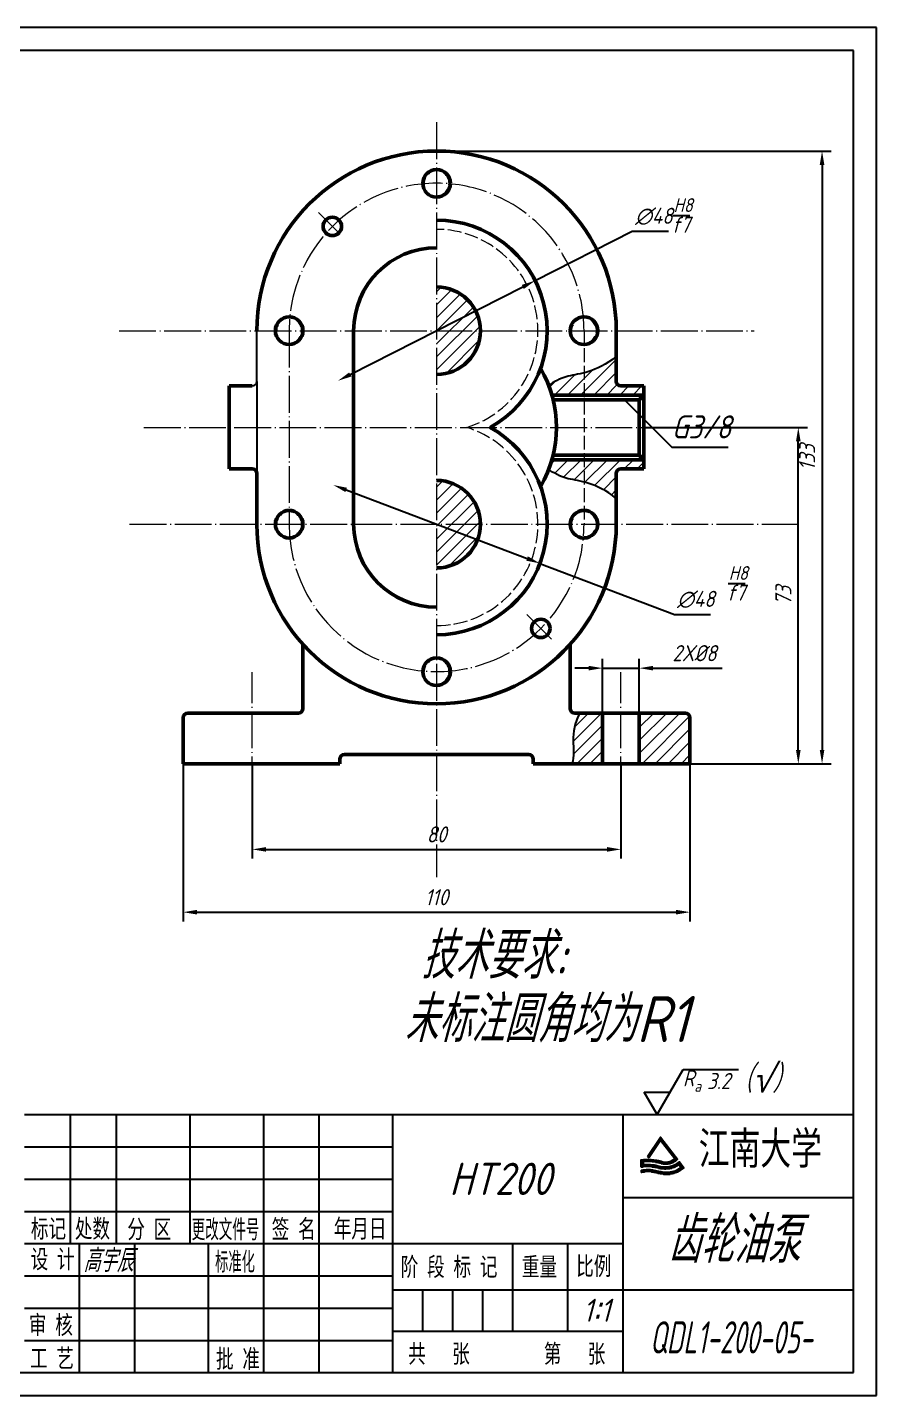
# Model space of a CAD drawing. Header units: millimetres. Extents: x 0 to 420, y 0 to 297.
# Drawn here: x 235.7 to 420, y 0 to 297 of the extents above; entities that cross this region are included whole.
import ezdxf
from ezdxf.enums import TextEntityAlignment as Align

# ---------------------------------------------------------------- set-up
doc = ezdxf.new("R2010")
doc.units = ezdxf.units.MM
doc.linetypes.add('点画线-25', pattern=[9.8, 8, -0.8, 0.2, -0.8])
doc.linetypes.add('虚线-25', pattern=[3.8, 3, -0.8])
for name, color, linetype, lineweight in [('剖面符号', 6, 'Continuous', 20), ('粗实线', 7, 'Continuous', 50), ('细点画线', 1, '点画线-25', 20), ('细虚线', 2, '虚线-25', 20)]:
    doc.layers.add(name, color=color, linetype=linetype, lineweight=lineweight)
for name, color, linetype in [('图框标题栏-文字', 4, 'Continuous'), ('图框标题栏-粗线', 7, 'Continuous'), ('图框标题栏-细线', 3, 'Continuous'), ('尺寸', 2, 'Continuous'), ('文字及注释', 4, 'Continuous'), ('波浪线', 3, 'Continuous')]:
    doc.layers.add(name, color=color, linetype=linetype)
doc.styles.add('工程字', font='gbeitc.shx', dxfattribs={"bigfont": 'gbcbig.shx'})
doc.styles.add('长仿宋字', font='simfang.ttf', dxfattribs={"width": 0.7})
doc.dimstyles.new('GB', dxfattribs={"dimtxt": 3.5, "dimasz": 3, "dimexe": 2, "dimexo": 0, "dimgap": 1.5, "dimtad": 1, "dimdec": 3, "dimdsep": 46, "dimtxsty": '工程字', "dimcen": 0, "dimclrd": 256, "dimclre": 256, "dimclrt": 256, "dimadec": 1, "dimazin": 2, "dimtp": 0.21, "dimtm": 0.25, "dimtfac": 0.7, "dimtdec": 3, "dimtmove": 0, "dimatfit": 3, "dimfxl": 1, "dimtzin": 0, "dimlwd": -1, "dimlwe": -1, "dimarcsym": 0})
doc.dimstyles.new('GB$3', dxfattribs={"dimtxt": 3.5, "dimasz": 3, "dimexe": 2, "dimexo": 0, "dimgap": 1.5, "dimtad": 1, "dimtoh": 1, "dimdec": 3, "dimdsep": 46, "dimtxsty": '工程字', "dimcen": 0, "dimclrd": 256, "dimclre": 256, "dimclrt": 256, "dimadec": 1, "dimazin": 2, "dimtp": 0.21, "dimtm": 0.25, "dimtfac": 0.7, "dimtdec": 3, "dimtmove": 0, "dimatfit": 2, "dimfxl": 1, "dimtzin": 0, "dimlwd": -1, "dimlwe": -1, "dimarcsym": 0})
pattern_1 = [(45, (0, 0), (-1.414214, 1.414214), [])]

# ---------------------------------------------------------------- blocks, each defined once
blk = doc.blocks.new('标题栏填写')
at = {"layer": '文字及注释', "style": '工程字'}
for tag, height, p in [('材料', 7, (103.3, 38.56)), ('名称', 10, (153.9, 23.81)), ('设计', 5, (18.2, 21.83)), ('比例', 5, (124.2, 11.04)), ('图号', 7, (153.44, 4.15))]:
    blk.add_attdef(tag, text='', height=height, dxfattribs=at).set_placement(p, align=Align.CENTER)
blk = doc.blocks.new('*D21')
at = {"layer": 'Defpoints', "color": 0, "transparency": 16777216}
for p in [(324.48, 270.16), (379.48, 137.16), (408.15, 137.16)]:
    blk.add_point(p, dxfattribs=at)
at = {"layer": '尺寸', "transparency": 16777216}
for p, q in [((324.48, 270.16), (410.15, 270.16)), ((408.15, 267.16), (408.15, 140.16)), ((379.48, 137.16), (410.15, 137.16))]:
    blk.add_line(p, q, dxfattribs=at)
for points in [[(407.65, 267.16), (408.65, 267.16), (408.15, 270.16)], [(407.65, 140.16), (408.65, 140.16), (408.15, 137.16)]]:
    blk.add_solid(points, dxfattribs=at)
at = {"layer": '尺寸', "transparency": 16777216, "insert": (404.9, 203.66), "char_height": 3.5, "attachment_point": 5, "rotation": 90, "style": '工程字'}
blk.add_mtext('133', dxfattribs=at)
blk = doc.blocks.new('*D22')
at = {"layer": 'Defpoints', "color": 0, "transparency": 16777216}
for p in [(369.48, 210.16), (403, 210.16), (379.48, 137.16)]:
    blk.add_point(p, dxfattribs=at)
at = {"layer": '尺寸', "transparency": 16777216}
for p, q in [((369.48, 210.16), (405, 210.16)), ((403, 140.16), (403, 207.16)), ((379.48, 137.16), (405, 137.16))]:
    blk.add_line(p, q, dxfattribs=at)
for points in [[(402.5, 207.16), (403.5, 207.16), (403, 210.16)], [(402.5, 140.16), (403.5, 140.16), (403, 137.16)]]:
    blk.add_solid(points, dxfattribs=at)
at = {"layer": '尺寸', "transparency": 16777216, "insert": (399.75, 173.66), "char_height": 3.5, "attachment_point": 5, "rotation": 90, "style": '工程字'}
blk.add_mtext('73', dxfattribs=at)
blk = doc.blocks.new('*D23')
at = {"layer": 'Defpoints', "color": 0, "transparency": 16777216}
for p in [(269.48, 137.16), (379.48, 137.16), (379.48, 104.94)]:
    blk.add_point(p, dxfattribs=at)
at = {"layer": '尺寸', "transparency": 16777216}
for p, q in [((269.48, 137.16), (269.48, 102.94)), ((379.48, 137.16), (379.48, 102.94)), ((272.48, 104.94), (376.48, 104.94))]:
    blk.add_line(p, q, dxfattribs=at)
for points in [[(272.48, 105.44), (272.48, 104.44), (269.48, 104.94)], [(376.48, 105.44), (376.48, 104.44), (379.48, 104.94)]]:
    blk.add_solid(points, dxfattribs=at)
at = {"layer": '尺寸', "transparency": 16777216, "insert": (324.48, 108.19), "char_height": 3.5, "attachment_point": 5, "style": '工程字'}
blk.add_mtext('110', dxfattribs=at)
blk = doc.blocks.new('*D24')
at = {"layer": 'Defpoints', "color": 0, "transparency": 16777216}
for p in [(284.48, 137.16), (364.48, 137.16), (364.48, 118.57)]:
    blk.add_point(p, dxfattribs=at)
at = {"layer": '尺寸', "transparency": 16777216}
for p, q in [((284.48, 137.16), (284.48, 116.57)), ((364.48, 137.16), (364.48, 116.57)), ((287.48, 118.57), (361.48, 118.57))]:
    blk.add_line(p, q, dxfattribs=at)
for points in [[(287.48, 119.07), (287.48, 118.07), (284.48, 118.57)], [(361.48, 119.07), (361.48, 118.07), (364.48, 118.57)]]:
    blk.add_solid(points, dxfattribs=at)
at = {"layer": '尺寸', "transparency": 16777216, "insert": (324.48, 121.82), "char_height": 3.5, "attachment_point": 5, "style": '工程字'}
blk.add_mtext('80', dxfattribs=at)
blk = doc.blocks.new('*D25')
at = {"layer": 'Defpoints', "color": 0, "transparency": 16777216}
for p in [(368.48, 157.91), (360.48, 148.16), (368.48, 148.16)]:
    blk.add_point(p, dxfattribs=at)
at = {"layer": '尺寸', "transparency": 16777216}
for p, q in [((357.48, 157.91), (354.48, 157.91)), ((360.48, 148.16), (360.48, 159.91)), ((360.48, 157.91), (368.48, 157.91)), ((368.48, 148.16), (368.48, 159.91)), ((371.48, 157.91), (386.45, 157.91))]:
    blk.add_line(p, q, dxfattribs=at)
for points in [[(357.48, 158.41), (357.48, 157.41), (360.48, 157.91)], [(371.48, 158.41), (371.48, 157.41), (368.48, 157.91)]]:
    blk.add_solid(points, dxfattribs=at)
at = {"layer": '尺寸', "transparency": 16777216, "insert": (380.46, 161.16), "char_height": 3.5, "attachment_point": 5, "style": '工程字'}
blk.add_mtext('2X%%C8', dxfattribs=at)
blk = doc.blocks.new('*D27')
at = {"layer": 'Defpoints', "color": 0, "transparency": 16777216}
for p in [(345.88, 242.02), (303.08, 220.29)]:
    blk.add_point(p, dxfattribs=at)
at = {"layer": '尺寸', "transparency": 16777216}
for p, q in [((345.88, 242.02), (366.97, 252.73)), ((366.97, 252.73), (374.82, 252.73)), ((305.75, 221.65), (343.2, 240.66))]:
    blk.add_line(p, q, dxfattribs=at)
for points in [[(342.98, 241.11), (343.43, 240.22), (345.88, 242.02)], [(305.53, 222.1), (305.98, 221.21), (303.08, 220.29)]]:
    blk.add_solid(points, dxfattribs=at)
at = {"layer": '尺寸', "transparency": 16777216, "insert": (371.65, 255.98), "char_height": 3.5, "attachment_point": 5, "style": '工程字'}
blk.add_mtext('∅48', dxfattribs=at)
blk = doc.blocks.new('*D28')
at = {"layer": 'Defpoints', "color": 0, "transparency": 16777216}
for p in [(302.04, 197.67), (346.92, 180.65)]:
    blk.add_point(p, dxfattribs=at)
at = {"layer": '尺寸', "transparency": 16777216}
for p, q in [((304.84, 196.61), (344.11, 181.71)), ((346.92, 180.65), (376.09, 169.58)), ((376.09, 169.58), (383.94, 169.58))]:
    blk.add_line(p, q, dxfattribs=at)
for points in [[(305.02, 197.07), (304.67, 196.14), (302.04, 197.67)], [(344.29, 182.18), (343.94, 181.24), (346.92, 180.65)]]:
    blk.add_solid(points, dxfattribs=at)
at = {"layer": '尺寸', "transparency": 16777216, "insert": (380.77, 172.83), "char_height": 3.5, "attachment_point": 5, "style": '工程字'}
blk.add_mtext('∅48', dxfattribs=at)
blk = doc.blocks.new('粗糙度')
at = {"layer": '文字及注释'}
for p, q in [((0, 0), (5.66, 9.8)), ((5.66, 9.8), (17.66, 9.8)), ((0, 0), (-2.83, 4.9)), ((-2.83, 4.9), (2.83, 4.9))]:
    blk.add_line(p, q, dxfattribs=at)
at = {"layer": '文字及注释', "insert": (7.54, 7.3), "char_height": 3.5, "attachment_point": 5, "style": '工程字'}
blk.add_mtext_dynamic_manual_height_columns('\\A1;R{\\H0.7x;\\S^ a;}', width=8.6603, gutter_width=25, heights=[0], dxfattribs=at)
at = {"layer": '文字及注释', "style": '工程字'}
blk.add_attdef('CCD', text='', height=3.5, dxfattribs=at).set_placement((13.32, 7.3), align=Align.MIDDLE)

msp = doc.modelspace()

# ---------------------------------------------------------------- hatches: boundary and pattern name
at = {"layer": '剖面符号'}
h = msp.add_hatch(dxfattribs=at)
h.set_pattern_fill('_USER', color=256, scale=2, angle=45, pattern_type=0)
h.set_pattern_definition(pattern_1)
h.paths.add_polyline_path([(324.4796, 240.6583), (324.4796, 231.1583), (333.9796, 231.1583, 0.41421356)])
h.paths.add_polyline_path([(333.9796, 231.1583), (324.4796, 231.1583), (324.4796, 221.6583, 0.41421356)])
h.paths.add_polyline_path([(324.4796, 198.6583), (324.4796, 189.1583), (333.9796, 189.1583, 0.41421356)])
h.paths.add_polyline_path([(333.9796, 189.1583), (324.4796, 189.1583), (324.4796, 179.6583, 0.41421356)])
h = msp.add_hatch(dxfattribs=at)
h.set_pattern_fill('_USER', color=256, scale=2, angle=45, pattern_type=0)
h.set_pattern_definition(pattern_1)
edge = h.paths.add_edge_path()
edge.add_spline(control_points=[(363.4796, 225.5579), (363.0626, 225.2227), (362.654, 224.9181), (362.2539, 224.6408)], knot_values=[0.13293924, 0.13293924, 0.13293924, 0.13293924, 0.2137418, 0.2137418, 0.2137418, 0.2137418], degree=3, periodic=0)
edge.add_spline(control_points=[(362.2539, 224.6408), (361.9389, 224.4224), (361.6292, 224.221), (361.3248, 224.0349)], knot_values=[0.2137418, 0.2137418, 0.2137418, 0.2137418, 0.2773556, 0.2773556, 0.2773556, 0.2773556], degree=3, periodic=0)
edge.add_spline(control_points=[(361.3248, 224.0349), (360.8625, 223.7522), (360.4125, 223.5048), (359.9748, 223.2872)], knot_values=[0.2773556, 0.2773556, 0.2773556, 0.2773556, 0.3739597, 0.3739597, 0.3739597, 0.3739597], degree=3, periodic=0)
edge.add_spline(control_points=[(359.9748, 223.2872), (359.6724, 223.1368), (359.3759, 223.0006), (359.0854, 222.8767)], knot_values=[0.3739597, 0.3739597, 0.3739597, 0.3739597, 0.44070193, 0.44070193, 0.44070193, 0.44070193], degree=3, periodic=0)
edge.add_spline(control_points=[(359.0854, 222.8767), (358.2001, 222.4993), (357.37, 222.2365), (356.5965, 222.0361)], knot_values=[0.44070193, 0.44070193, 0.44070193, 0.44070193, 0.64406939, 0.64406939, 0.64406939, 0.64406939], degree=3, periodic=0)
edge.add_spline(control_points=[(356.5965, 222.0361), (356.5574, 222.026), (356.5184, 222.016), (356.4796, 222.0062)], knot_values=[0.64406939, 0.64406939, 0.64406939, 0.64406939, 0.65435281, 0.65435281, 0.65435281, 0.65435281], degree=3, periodic=0)
edge.add_line((356.4796, 222.0062), (356.4796, 217.1583))
edge.add_line((356.4796, 217.1583), (369.4796, 217.1583))
edge.add_line((369.4796, 217.1583), (369.4796, 219.1583))
edge.add_line((369.4796, 219.1583), (363.4796, 219.1583))
edge.add_line((363.4796, 219.1583), (363.4796, 225.5579))
edge = h.paths.add_edge_path()
edge.add_spline(control_points=[(356.4796, 222.0062), (355.1746, 221.6762), (351.7844, 221.2091), (349.8915, 220.0094), (348.8254, 219.2843)], knot_values=[0.65435281, 0.65435281, 0.65435281, 0.65435281, 1, 1.68091104, 1.68091104, 1.68091104, 1.68091104], degree=3, periodic=0)
edge.add_arc((324.4796, 210.1583), 26, 15.618498, 20.5486, ccw=False)
edge.add_line((349.5196, 217.1583), (356.4796, 217.1583))
edge.add_line((356.4796, 217.1583), (356.4796, 222.0062))
edge = h.paths.add_edge_path()
edge.add_line((356.4796, 203.1583), (349.5196, 203.1583))
edge.add_arc((324.4796, 210.1583), 26, 339.4514, 344.381502, ccw=False)
edge.add_spline(control_points=[(348.8254, 201.0322), (349.8915, 200.3071), (351.7844, 199.1074), (355.1746, 198.6404), (356.4796, 198.3103)], knot_values=[0.65435281, 0.65435281, 0.65435281, 0.65435281, 1.33526385, 1.68091104, 1.68091104, 1.68091104, 1.68091104], degree=3, periodic=0)
edge.add_line((356.4796, 198.3103), (356.4796, 203.1583))
edge = h.paths.add_edge_path()
edge.add_line((363.4796, 201.1583), (369.4796, 201.1583))
edge.add_line((369.4796, 201.1583), (369.4796, 203.1583))
edge.add_line((369.4796, 203.1583), (356.4796, 203.1583))
edge.add_line((356.4796, 203.1583), (356.4796, 198.3103))
edge.add_spline(control_points=[(356.4796, 198.3103), (358.4482, 197.8125), (360.7887, 196.9214), (363.4796, 194.7587)], knot_values=[0.13293924, 0.13293924, 0.13293924, 0.13293924, 0.65435281, 0.65435281, 0.65435281, 0.65435281], degree=3, periodic=0)
edge.add_line((363.4796, 194.7587), (363.4796, 201.1583))
h = msp.add_hatch(dxfattribs=at)
h.set_pattern_fill('_USER', color=256, scale=2, angle=45, pattern_type=0)
h.set_pattern_definition(pattern_1)
edge = h.paths.add_edge_path()
edge.add_line((360.4796, 148.1583), (355.5825, 148.1583))
edge.add_spline(control_points=[(355.5825, 148.1583), (353.0977, 143.6588), (354.7644, 140.4365), (353.9346, 137.1583)], knot_values=[0.17001903, 0.17001903, 0.17001903, 0.17001903, 0.78017871, 0.78017871, 0.78017871, 0.78017871], degree=3, periodic=0)
edge.add_line((353.9396, 137.1583), (360.4796, 137.1583))
edge.add_line((360.4796, 137.1583), (360.4796, 148.1583))
h.paths.add_polyline_path([(379.4796, 148.1583), (368.4796, 148.1583), (368.4796, 137.1583), (379.4796, 137.1583)])

# ---------------------------------------------------------------- linework, layer by layer
for q in [(285.4796, 231.1583), (285.4796, 200.1583)]:
    msp.add_line((285.4796, 220.1583), q)
msp.add_arc((284.4796, 220.1583), 1, 270, 0)
at = {"layer": '图框标题栏-文字'}
for p, q in [((371.316, 53.5), (371.8473, 53.5)), ((371.3836, 53.6), (371.9149, 53.6)), ((371.4513, 53.7), (371.9826, 53.7)), ((371.519, 53.8), (372.0503, 53.8)), ((371.5867, 53.9), (372.118, 53.9)), ((371.6544, 54), (372.1857, 54)), ((371.722, 54.1), (372.2533, 54.1)), ((371.7897, 54.2), (372.321, 54.2)), ((371.8574, 54.3), (372.3887, 54.3)), ((371.9251, 54.4), (372.4564, 54.4)), ((371.9928, 54.5), (372.5241, 54.5)), ((372.0604, 54.6), (372.5917, 54.6)), ((372.1281, 54.7), (372.6594, 54.7)), ((372.1958, 54.8), (372.7271, 54.8)), ((372.2635, 54.9), (372.7948, 54.9)), ((372.3312, 55), (372.8625, 55)), ((372.3988, 55.1), (372.9301, 55.1)), ((372.4665, 55.2), (372.9978, 55.2)), ((372.5342, 55.3), (373.0655, 55.3)), ((372.6019, 55.4), (373.6166, 55.4)), ((372.6696, 55.5), (373.5388, 55.5)), ((372.7372, 55.6), (373.4609, 55.6)), ((372.8049, 55.7), (373.3831, 55.7)), ((372.8726, 55.8), (373.3052, 55.8)), ((372.9403, 55.9), (373.2274, 55.9)), ((373.008, 56), (373.1495, 56)), ((373.1369, 55.3), (373.6945, 55.3)), ((373.2147, 55.2), (373.7723, 55.2)), ((373.2926, 55.1), (373.8502, 55.1)), ((373.3704, 55), (373.928, 55)), ((373.4483, 54.9), (374.0059, 54.9)), ((373.5261, 54.8), (374.0837, 54.8)), ((373.6039, 54.7), (374.1616, 54.7)), ((373.6818, 54.6), (374.2394, 54.6)), ((373.7596, 54.5), (374.3172, 54.5)), ((373.8375, 54.4), (374.3951, 54.4)), ((373.9153, 54.3), (374.4729, 54.3)), ((373.9932, 54.2), (374.5508, 54.2)), ((374.071, 54.1), (374.6286, 54.1)), ((374.1489, 54), (374.7065, 54)), ((374.2267, 53.9), (374.7843, 53.9)), ((374.3046, 53.8), (374.8622, 53.8)), ((374.3824, 53.7), (374.94, 53.7)), ((374.4603, 53.6), (375.0179, 53.6)), ((374.5381, 53.5), (375.0957, 53.5)), ((368.907, 51.1), (372.2712, 51.1)), ((368.907, 51), (372.7171, 51)), ((368.907, 50.9), (373.0871, 50.9)), ((368.907, 50.8), (369.4485, 50.8)), ((368.907, 50.7), (369.347, 50.7)), ((368.907, 50.6), (369.347, 50.6)), ((368.907, 50.5), (369.347, 50.5)), ((369.0844, 51.2), (371.6728, 51.2)), ((370.2521, 51.9281), (370.6165, 51.6814)), ((370.2935, 51.9), (370.7644, 51.9)), ((370.3008, 52), (370.8321, 52)), ((370.3684, 52.1), (370.8997, 52.1)), ((370.4361, 52.2), (370.9674, 52.2)), ((370.4413, 51.8), (370.6967, 51.8)), ((370.5038, 52.3), (371.0351, 52.3)), ((370.5715, 52.4), (371.1028, 52.4)), ((370.589, 51.7), (370.629, 51.7)), ((370.6392, 52.5), (371.1705, 52.5)), ((370.7068, 52.6), (371.2381, 52.6)), ((370.7745, 52.7), (371.3058, 52.7)), ((370.8422, 52.8), (371.3735, 52.8)), ((370.9099, 52.9), (371.4412, 52.9)), ((370.9776, 53), (371.5089, 53)), ((371.0452, 53.1), (371.5765, 53.1)), ((371.1129, 53.2), (371.6442, 53.2)), ((371.1806, 53.3), (371.7119, 53.3)), ((371.2483, 53.4), (371.7796, 53.4)), ((371.3087, 50.8), (373.4191, 50.8)), ((372.0194, 50.7), (374.0658, 50.7)), ((372.4997, 50.6), (375.7489, 50.6)), ((372.8858, 50.5), (375.5167, 50.5)), ((374.3725, 50.7), (375.9444, 50.7)), ((374.616, 53.4), (375.1736, 53.4)), ((374.6938, 53.3), (375.2514, 53.3)), ((374.7716, 53.2), (375.3293, 53.2)), ((374.8495, 53.1), (375.4071, 53.1)), ((374.9273, 53), (375.4849, 53)), ((375.0052, 52.9), (375.5628, 52.9)), ((375.0191, 50.8), (376.1147, 50.8)), ((375.083, 52.8), (375.6406, 52.8)), ((375.1609, 52.7), (375.7185, 52.7)), ((375.2387, 52.6), (375.7963, 52.6)), ((375.3166, 52.5), (375.8742, 52.5)), ((375.331, 50.9), (376.266, 50.9)), ((375.3944, 52.4), (375.952, 52.4)), ((375.4723, 52.3), (376.0299, 52.3)), ((375.5501, 52.2), (376.1077, 52.2)), ((375.5655, 51), (376.4022, 51)), ((375.628, 52.1), (376.1856, 52.1)), ((375.7058, 52), (376.2634, 52)), ((375.7583, 51.1), (376.5262, 51.1)), ((375.7837, 51.9), (376.3413, 51.9)), ((375.8615, 51.8), (376.4191, 51.8)), ((375.9237, 51.2), (376.6396, 51.2)), ((375.9394, 51.7), (376.497, 51.7)), ((376.0172, 51.6), (376.5748, 51.6)), ((376.069, 51.3), (376.7441, 51.3)), ((376.095, 51.5), (376.6527, 51.5)), ((376.1729, 51.4), (376.7305, 51.4)), ((376.8264, 50.5), (377.3889, 50.5)), ((376.9647, 50.6), (377.318, 50.6)), ((377.0933, 50.7), (377.247, 50.7)), ((368.907, 50.4), (369.347, 50.4)), ((368.907, 50.3), (369.347, 50.3)), ((368.907, 50.2), (369.347, 50.2)), ((368.907, 50.1), (371.5633, 50.1)), ((368.907, 50), (372.1082, 50)), ((368.907, 49.9), (372.5144, 49.9)), ((368.907, 49.8), (372.8422, 49.8)), ((368.907, 49.7), (369.2868, 49.7)), ((368.907, 48.9046), (368.907, 48.4649)), ((368.907, 48.9), (371.8727, 48.9)), ((368.907, 48.8), (372.2679, 48.8)), ((368.907, 48.7), (372.7297, 48.7)), ((368.907, 48.6), (369.6003, 48.6)), ((368.907, 48.5), (369.0497, 48.5)), ((369.3544, 49), (371.4073, 49)), ((371.1029, 48.6), (373.2955, 48.6)), ((371.2373, 49.7), (373.3098, 49.7)), ((371.6535, 48.5), (374.0947, 48.5)), ((371.8701, 49.6), (376.0941, 49.6)), ((372.0489, 48.4), (376.364, 48.4)), ((372.3116, 49.5), (375.8344, 49.5)), ((372.4895, 48.3), (376.0758, 48.3)), ((372.6378, 49.4), (375.522, 49.4)), ((373.0145, 48.2), (375.7204, 48.2)), ((373.0499, 49.3), (375.1099, 49.3)), ((373.2154, 50.4), (375.2228, 50.4)), ((373.6615, 50.3), (374.7768, 50.3)), ((373.7009, 48.1), (375.217, 48.1)), ((373.9313, 49.2), (374.2284, 49.2)), ((374.85, 49.7), (376.3195, 49.7)), ((374.8686, 48.5), (376.6111, 48.5)), ((375.3176, 49.8), (376.5201, 49.8)), ((375.4989, 48.6), (376.8295, 48.6)), ((375.6453, 49.9), (376.7016, 49.9)), ((375.8802, 48.7), (377.0263, 48.7)), ((375.91, 50), (376.8678, 50)), ((376.1361, 50.1), (377.0212, 50.1)), ((376.1775, 48.8), (377.2059, 48.8)), ((376.3353, 50.2), (377.6017, 50.2)), ((376.4276, 48.9), (377.3715, 48.9)), ((376.5142, 50.3), (377.5308, 50.3)), ((376.646, 49), (377.5253, 49)), ((376.6769, 50.4), (377.4598, 50.4)), ((376.8412, 49.1), (377.6689, 49.1)), ((377.0183, 49.2), (377.8036, 49.2)), ((377.1332, 50.1), (377.6727, 50.1)), ((377.1807, 49.3), (377.9304, 49.3)), ((377.2041, 50), (377.7436, 50)), ((377.2751, 49.9), (377.8145, 49.9)), ((377.3309, 49.4), (378.0501, 49.4)), ((377.346, 49.8), (377.8855, 49.8)), ((377.4169, 49.7), (377.9564, 49.7)), ((377.4706, 49.5), (378.0983, 49.5)), ((377.4879, 49.6), (378.0274, 49.6))]:
    msp.add_line(p, q, dxfattribs=at)
for points in [[(370.2521, 51.9281), (373.0738, 56.0973), (376.78, 51.3364, -0.28909601), (373.0691, 50.4462, 0.10228388), (369.347, 50.7892), (369.347, 50.1495, -0.09119522), (372.4928, 49.9075, 0.26613454), (377.1902, 50.7801), (378.1236, 49.4643, -0.18412464), (374.3616, 48.036, -0.04444823), (371.8909, 48.4395, 0.1319438), (368.907, 48.4649, 0.1319438)], [(368.907, 48.9046, -0.1312527), (372.0031, 48.865, 0.04409725), (374.3777, 48.476, 0.16392967), (377.5281, 49.5433), (377.0964, 50.1519, -0.24095199), (372.3643, 49.4864, 0.10564743), (368.907, 49.646), (368.907, 51.1744, -0.11278445), (373.2043, 50.865, 0.25699814), (376.1828, 51.3872), (373.0987, 55.349), (370.6165, 51.6814)]]:
    msp.add_lwpolyline(points, format="xyb", dxfattribs=at)
at = {"layer": '图框标题栏-粗线'}
for p, q in [((415, 292), (25, 292)), ((415, 5), (415, 292)), ((235, 61), (415, 61)), ((245, 33), (245, 61)), ((255, 33), (255, 61)), ((271, 33), (271, 61)), ((287, 5), (287, 61)), ((299, 5), (299, 61)), ((315, 5), (315, 61)), ((365, 5), (365, 61)), ((415, 5), (415, 61)), ((365, 43), (415, 43)), ((235, 40), (315, 40)), ((235, 33), (365, 33)), ((247, 5), (247, 33)), ((259, 5), (259, 33)), ((275, 5), (275, 33)), ((341, 14), (341, 33)), ((353, 14), (353, 33)), ((235, 26), (315, 26)), ((315, 23), (415, 23)), ((315, 14), (365, 14)), ((25, 5), (415, 5)), ((235, 5), (415, 5))]:
    msp.add_line(p, q, dxfattribs=at)
at = {"layer": '图框标题栏-细线'}
for p, q in [((420, 297), (0, 297)), ((420, 0), (420, 297)), ((235, 54), (315, 54)), ((235, 47), (315, 47)), ((321.5, 14), (321.5, 23)), ((328, 14), (328, 23)), ((334.5, 14), (334.5, 23)), ((235, 19), (315, 19)), ((235, 12), (315, 12)), ((0, 0), (420, 0))]:
    msp.add_line(p, q, dxfattribs=at)
at = {"layer": '尺寸'}
for p, q in [((375.7798, 256.1676), (379.481, 256.1676)), ((365.4621, 215.9647), (375.5263, 205.9005)), ((375.5263, 205.9005), (387.7755, 205.9005)), ((387.7571, 176.3076), (391.4583, 176.3076))]:
    msp.add_line(p, q, dxfattribs=at)
at = {"layer": '波浪线'}
for points in [[(363.4796, 225.5579), (359.0049, 221.9616), (352.7458, 221.8185), (349.8915, 220.0094), (348.8254, 219.2843)], [(363.4796, 194.7587), (359.0049, 198.355), (352.7458, 198.4981), (349.8915, 200.3071), (348.8254, 201.0322)]]:
    msp.add_open_spline(points, degree=3, knots=[0.13293924, 0.13293924, 0.13293924, 0.13293924, 1, 1.68091104, 1.68091104, 1.68091104, 1.68091104], dxfattribs=at)
msp.add_open_spline([(355.5825, 148.1583), (353.0977, 143.6588), (354.7644, 140.4365), (353.9346, 137.1583)], degree=3, dxfattribs=at)
at = {"layer": '粗实线'}
for p, q in [((306.4796, 231.1583), (306.4796, 189.1583)), ((363.4796, 231.1583), (363.4796, 220.1583)), ((284.4796, 219.1583), (279.4796, 219.1583)), ((279.4796, 219.1583), (279.4796, 201.1583)), ((369.4796, 217.1583), (349.5196, 217.1583)), ((364.4796, 219.1583), (369.4796, 219.1583)), ((368.4796, 216.1583), (369.4796, 217.1583)), ((369.4796, 219.1583), (369.4796, 201.1583)), ((368.4796, 216.1583), (349.7778, 216.1583)), ((368.4796, 216.1583), (368.4796, 204.1583)), ((369.4796, 203.1583), (349.5196, 203.1583)), ((368.4796, 204.1583), (349.7778, 204.1583)), ((368.4796, 204.1583), (369.4796, 203.1583)), ((279.4796, 201.1583), (284.4796, 201.1583)), ((285.4796, 200.1583), (285.4796, 189.1583)), ((363.4796, 200.1583), (363.4796, 189.1583)), ((369.4796, 201.1583), (364.4796, 201.1583)), ((295.4796, 149.1583), (295.4796, 163.0815)), ((353.4796, 149.1583), (353.4796, 163.0815)), ((269.4796, 137.1583), (269.4796, 147.1583)), ((270.4796, 148.1583), (294.4796, 148.1583)), ((354.4796, 148.1583), (378.4796, 148.1583)), ((360.4796, 137.1583), (360.4796, 148.1583)), ((368.4796, 137.1583), (368.4796, 148.1583)), ((379.4796, 147.1583), (379.4796, 137.1583)), ((269.4796, 137.1583), (303.4796, 137.1583)), ((303.4796, 137.1583), (303.4796, 138.1583)), ((304.4796, 139.1583), (344.4796, 139.1583)), ((345.4796, 137.1583), (345.4796, 138.1583)), ((345.4796, 137.1583), (379.4796, 137.1583))]:
    msp.add_line(p, q, dxfattribs=at)
for centre, radius in [((324.4796, 263.1583), 3), ((301.8522, 253.7857), 2), ((292.4796, 231.1583), 3), ((356.4796, 231.1583), 3), ((292.4796, 189.1583), 3), ((356.4796, 189.1583), 3), ((347.107, 166.5309), 2), ((324.4796, 157.1583), 3)]:
    msp.add_circle(centre, radius, dxfattribs=at)
for centre, radius, start, end in [((324.4796, 231.1583), 39, 0, 180), ((324.4796, 231.1583), 24, 298.955024, 90), ((324.4796, 231.1583), 18, 90, 180), ((324.4796, 231.1583), 9.5, 270, 90), ((324.4796, 210.1583), 26, 330.302468, 29.697532), ((364.4796, 220.1583), 1, 180, 270), ((324.4796, 189.1583), 24, 270, 61.044976), ((284.4796, 200.1583), 1, 0, 90), ((364.4796, 200.1583), 1, 90, 180), ((324.4796, 189.1583), 9.5, 270, 90), ((324.4796, 189.1583), 39, 180, 0), ((324.4796, 189.1583), 18, 180, 270), ((294.4796, 149.1583), 1, 270, 0), ((354.4796, 149.1583), 1, 180, 270), ((270.4796, 147.1583), 1, 90, 180), ((378.4796, 147.1583), 1, 0, 90), ((304.4796, 138.1583), 1, 90, 180), ((344.4796, 138.1583), 1, 0, 90)]:
    msp.add_arc(centre, radius, start, end, dxfattribs=at)
at = {"layer": '细点画线'}
for p, q in [((324.4796, 276.4119), (324.4796, 112.5524)), ((303.2664, 252.3715), (298.8371, 256.8008)), ((255.5747, 231.1583), (393.3845, 231.1583)), ((292.4796, 231.1583), (292.4796, 189.1583)), ((260.9671, 210.1583), (382.4586, 210.1583)), ((257.8538, 189.1583), (403.1323, 189.1583)), ((344.0547, 169.5833), (349.4457, 164.1922)), ((284.4796, 130.7074), (284.4796, 157.0527)), ((364.4796, 130.7074), (364.4796, 157.0527))]:
    msp.add_line(p, q, dxfattribs=at)
for centre, start, end in [((324.4796, 231.1583), 0, 180), ((324.4796, 189.1583), 180, 0)]:
    msp.add_arc(centre, 32, start, end, dxfattribs=at)
at = {"layer": '细虚线'}
msp.add_line((356.4796, 231.1583), (356.4796, 189.1583), dxfattribs=at)
for centre, radius, start, end in [((324.4796, 263.1583), 2.7, 270, 180), ((324.4796, 231.1583), 22, 287.341443, 90), ((292.4796, 231.1583), 2.7, 270, 180), ((356.4796, 231.1583), 2.7, 270, 180), ((324.4796, 189.1583), 22, 270, 72.658557), ((292.4796, 189.1583), 2.7, 270, 180), ((356.4796, 189.1583), 2.7, 270, 180), ((324.4796, 157.1583), 2.7, 270, 180)]:
    msp.add_arc(centre, radius, start, end, dxfattribs=at)

# ---------------------------------------------------------------- block references
msp.add_blockref('粗糙度', (372.3758, 61)).add_auto_attribs({'CCD': '3.2'})
at = {"layer": '粗实线'}
ref = msp.add_blockref('标题栏填写', (235, 5), dxfattribs=at)
ref.add_attrib('设计', '高宇辰', dxfattribs={"layer": '文字及注释', "height": 5, "style": '工程字'}).set_placement((253.2035, 26.8278), align=Align.CENTER)
ref.add_attrib('材料', 'HT200', dxfattribs={"layer": '文字及注释', "height": 7, "style": '工程字'}).set_placement((338.3014, 43.5583), align=Align.CENTER)
ref.add_attrib('比例', '1∶1', dxfattribs={"layer": '文字及注释', "height": 5, "style": '工程字'}).set_placement((359.2035, 16.0352), align=Align.CENTER)
ref.add_attrib('名称', '齿轮油泵', dxfattribs={"layer": '文字及注释', "height": 10, "style": '工程字'}).set_placement((388.9049, 28.8118), align=Align.CENTER)
ref.add_attrib('图号', 'QDL1-200-05-', dxfattribs={"layer": '文字及注释', "height": 7, "style": '工程字', "width": 0.7}).set_placement((388.4363, 9.1497), align=Align.CENTER)

# ---------------------------------------------------------------- texts
at = {"layer": '图框标题栏-文字', "style": '长仿宋字', "width": 0.7}
for s, p in [('标记', (236.4239, 34.2605)), ('处数', (245.9692, 34.2775)), ('分 区', (257.3502, 34.159)), ('签 名', (288.6942, 34.1856)), ('年月日', (302.1539, 34.2967)), ('设 计', (236.3665, 27.6438)), ('阶 段 标 记', (316.6984, 25.9853)), ('重量', (342.9786, 25.9993)), ('比例', (354.79, 26.1497)), ('审 核', (235.9902, 13.3764)), ('工 艺', (236.2357, 6.1349)), ('批 准', (276.5974, 6.0133)), ('共   张', (318.3289, 7.1248)), ('第   张', (347.7605, 7.1248))]:
    msp.add_text(s, height=4, dxfattribs=at).set_placement(p)
at = {"layer": '图框标题栏-文字', "style": '长仿宋字'}
for s, width, p, p2 in [('更改文件号', 0.502639, (271.3148, 34.154), (286.0205, 34.154)), ('标准化', 0.491894, (276.4157, 27.1349), (285.0506, 27.1349))]:
    msp.add_text(s, height=4, dxfattribs=dict(at, width=width)).set_placement(p, p2, align=Align.FIT)
at = {"layer": '图框标题栏-文字', "insert": (381.3851, 57.2185), "char_height": 7, "width": 33.615218, "attachment_point": 1, "style": '长仿宋字'}
msp.add_mtext('江南大学', dxfattribs=at)
at = {"layer": '尺寸', "style": '工程字'}
for s, height, p in [('H8', 3, (375.9364, 256.9225)), ('f7', 3.47977, (375.5185, 252.4234)), ('H8', 3, (387.9137, 177.0625)), ('f7', 3.47977, (387.4958, 172.5633))]:
    msp.add_text(s, height=height, dxfattribs=at).set_placement(p)
at = {"layer": '尺寸', "insert": (375.5263, 212.7796), "char_height": 5, "attachment_point": 1, "style": '工程字'}
msp.add_mtext_dynamic_manual_height_columns('G3/8', width=14.386149, gutter_width=25, heights=[0], dxfattribs=at)
at = {"layer": '文字及注释', "style": '工程字'}
for s, height, p in [('技术要求:', 10, (321.0966, 90.525)), ('未标注圆角均为R1', 10, (317.4589, 76.7416)), ('（√）', 6, (388.6232, 65.8017))]:
    msp.add_text(s, height=height, dxfattribs=at).set_placement(p)

# ---------------------------------------------------------------- dimensions: what is measured, and where the dimension line sits
at = {"layer": '尺寸'}
for base, p1, p2, picture, middle in [((408.1486, 137.1583), (324.4796, 270.1583), (379.4796, 137.1583), '*D21', (404.8986, 203.6583)), ((403.0006, 210.1583), (379.4796, 137.1583), (369.4796, 210.1583), '*D22', (399.7506, 173.6583))]:
    dim = msp.add_linear_dim(base=base, p1=p1, p2=p2, angle=90, dimstyle='GB', dxfattribs=at)
    dim.commit()
    dim.dimension.update_dxf_attribs({"geometry": picture, "text_midpoint": middle})
for p1, p2, picture, middle in [((303.0796, 220.2938), (345.8797, 242.0228), '*D27', (371.6463, 252.7324)), ((302.0393, 197.6689), (346.92, 180.6477), '*D28', (380.766, 169.5833))]:
    dim = msp.add_diameter_dim_2p(p1=p1, p2=p2, dimstyle='GB$3', dxfattribs=at)
    dim.commit()
    dim.dimension.update_dxf_attribs({"geometry": picture, "text_midpoint": middle, "dimtype": 163})
dim = msp.add_linear_dim(base=(368.4796, 157.9134), p1=(360.4796, 148.1583), p2=(368.4796, 148.1583), text='2X%%C<>', dimstyle='GB', dxfattribs=at)
dim.commit()
dim.dimension.update_dxf_attribs({"geometry": '*D25', "text_midpoint": (380.464, 161.1634)})
for base, p1, p2, picture, middle in [((379.4796, 104.9412), (269.4796, 137.1583), (379.4796, 137.1583), '*D23', (324.4796, 108.1912)), ((364.4796, 118.5711), (284.4796, 137.1583), (364.4796, 137.1583), '*D24', (324.4796, 121.8211))]:
    dim = msp.add_linear_dim(base=base, p1=p1, p2=p2, dimstyle='GB', dxfattribs=at)
    dim.commit()
    dim.dimension.update_dxf_attribs({"geometry": picture, "text_midpoint": middle})

doc.saveas('drawing.dxf')
